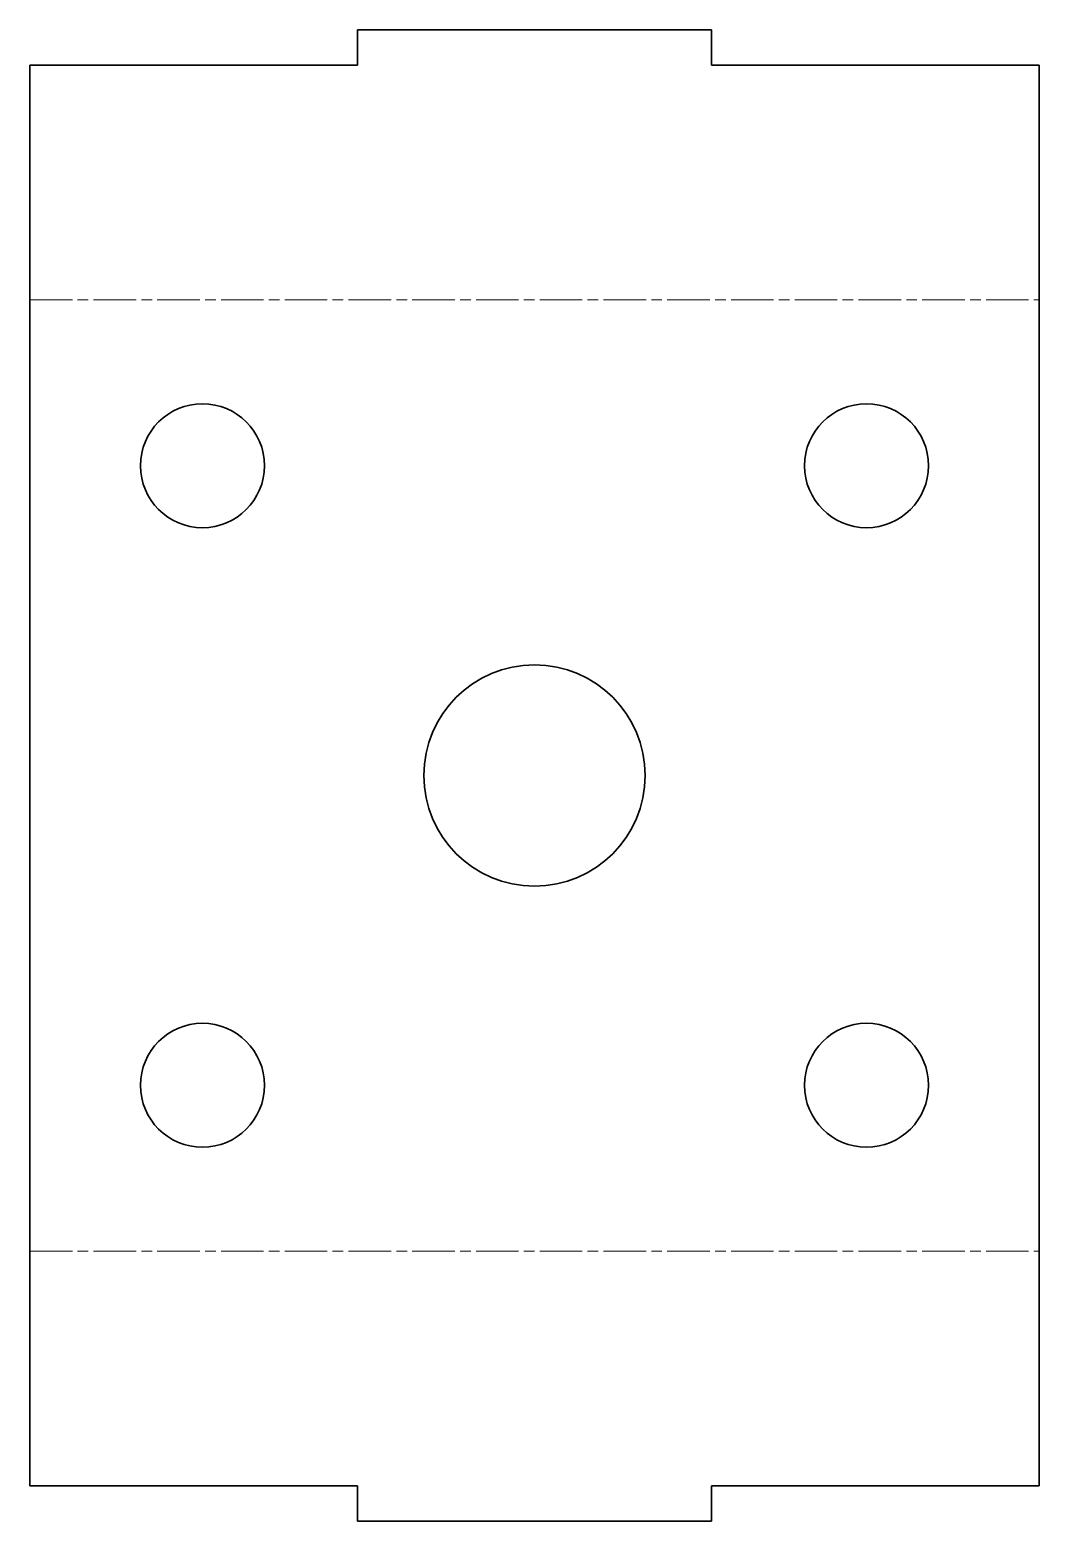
# Model space of a CAD drawing. Header units: millimetres. Extents: x 0 to 57, y 0 to 84.2.
import ezdxf

# ---------------------------------------------------------------- set-up
doc = ezdxf.new("R2010")
doc.units = ezdxf.units.MM
doc.linetypes.add('Chain', pattern=[13.68, 9.12, -1.14, 2.28, -1.14])
doc.layers.add('SIMUMAK Bend Centerline (ISO)', color=7, linetype='Chain', lineweight=9)
doc.layers.add('SIMUMAK Visible (ISO)', color=7, linetype='Continuous', lineweight=35)

# ---------------------------------------------------------------- blocks, each defined once
blk = doc.blocks.new('GLD-SMT-03-SUJFREM01_Sheet_3_GLD-SMT-03-SUJFREM01 - Desplegada')
at = {"layer": 'SIMUMAK Bend Centerline (ISO)', "ltscale": 0.263158}
for p, q in [((-28.5, 26.862), (28.5, 26.862)), ((-28.5, -26.862), (28.5, -26.862))]:
    blk.add_line(p, q, dxfattribs=at)
at = {"layer": 'SIMUMAK Visible (ISO)'}
for p, q in [((-10, 42.124), (10, 42.124)), ((-10, 40.124), (-10, 42.124)), ((10, 40.124), (10, 42.124)), ((-28.5, -40.124), (-28.5, 40.124)), ((-28.5, 40.124), (-10, 40.124)), ((10, 40.124), (28.5, 40.124)), ((28.5, 40.124), (28.5, -40.124)), ((-10, -40.124), (-28.5, -40.124)), ((-10, -40.124), (-10, -42.124)), ((28.5, -40.124), (10, -40.124)), ((10, -40.124), (10, -42.124)), ((10, -42.124), (-10, -42.124))]:
    blk.add_line(p, q, dxfattribs=at)
for centre, radius in [((-18.75, 17.5), 3.5), ((18.75, 17.5), 3.5), ((0, 0), 6.25), ((-18.75, -17.5), 3.5), ((18.75, -17.5), 3.5)]:
    blk.add_circle(centre, radius, dxfattribs=at)

msp = doc.modelspace()

# ---------------------------------------------------------------- block references
msp.add_blockref('GLD-SMT-03-SUJFREM01_Sheet_3_GLD-SMT-03-SUJFREM01 - Desplegada', (28.5, 42.124))

doc.saveas('drawing.dxf')
